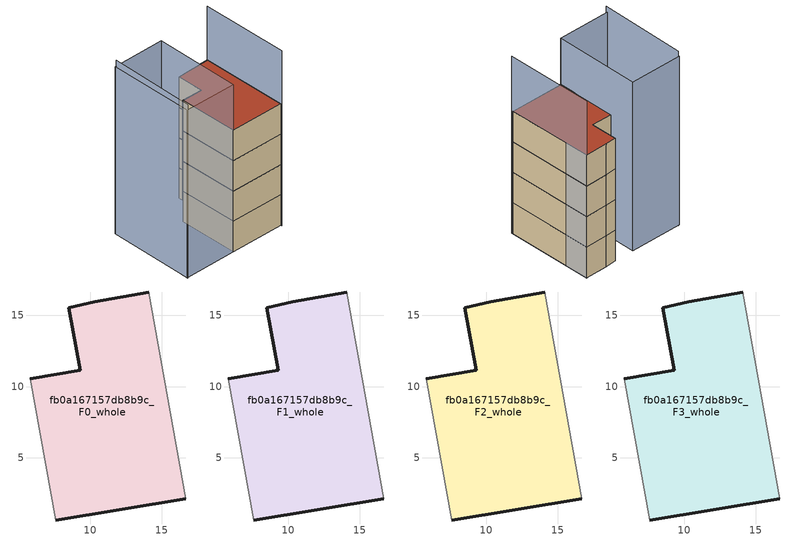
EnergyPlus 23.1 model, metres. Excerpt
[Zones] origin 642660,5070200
fb0a167157db8b9c_F0_whole
 floor ground (EU_floor_Construction): 16.69,2.13 14.09,16.64 10.29,15.95 8.48,15.54 9.29,11.14 5.78,10.54 7.58,0.63 z0
 wall outside (EU_wall_Construction): 16.69,2.13 7.58,0.63 / 5.78,10.54 9.29,11.14 8.48,15.54 10.29,15.95 14.09,16.64 z0:5.25
 wall adiabatic (EU_wall_Construction): 14.09,16.64 16.69,2.13 / 7.58,0.63 5.78,10.54 z0:5.25
fb0a167157db8b9c_F1_whole
 floor to fb0a167157db8b9c_F0_whole (EU_floor_Construction): 16.69,2.13 14.09,16.64 10.29,15.95 8.48,15.54 9.28,11.14 5.78,10.54 7.58,0.63 z5.25
 wall outside (EU_wall_Construction): 16.69,2.13 7.58,0.63 / 5.78,10.54 9.29,11.14 8.48,15.54 10.29,15.95 14.09,16.64 z5.25:10.5
 wall adiabatic (EU_wall_Construction): 14.09,16.64 16.69,2.13 / 7.58,0.63 5.78,10.54 z5.25:10.5
fb0a167157db8b9c_F2_whole
 floor to fb0a167157db8b9c_F1_whole (EU_floor_Construction): 16.69,2.13 14.09,16.64 10.29,15.95 8.48,15.54 9.28,11.14 5.78,10.54 7.58,0.63 z10.5
 wall outside (EU_wall_Construction): 16.69,2.13 7.58,0.63 / 5.78,10.54 9.29,11.14 8.48,15.54 10.29,15.95 14.09,16.64 z10.5:15.75
 wall adiabatic (EU_wall_Construction): 14.09,16.64 16.69,2.13 / 7.58,0.63 5.78,10.54 z10.5:15.75
fb0a167157db8b9c_F3_whole
 floor to fb0a167157db8b9c_F2_whole (EU_floor_Construction): 16.69,2.13 14.09,16.64 10.29,15.95 8.48,15.54 9.28,11.14 5.78,10.54 7.58,0.63 z15.75
 wall outside (EU_wall_Construction): 16.69,2.13 7.58,0.63 / 5.78,10.54 9.29,11.14 8.48,15.54 10.29,15.95 14.09,16.64 z15.75:21
 wall adiabatic (EU_wall_Construction): 14.09,16.64 16.69,2.13 / 7.58,0.63 5.78,10.54 z15.75:21
 roof outside (EU_roof_Construction): 14.09,16.64 16.69,2.13 7.58,0.63 5.78,10.54 9.29,11.14 8.48,15.54 10.29,15.95 z21
shading: 16.72,1.97 14.09,16.67 z0:30.3; -3.48,13.49 -1.2,-1.01 z0:29.9; 7.58,0.64 -1.22,-0.86 / -1.22,-0.86 -3.66,13.45 / -3.66,13.45 5.15,14.95 / 5.15,14.95 7.58,0.64 z0:28.9
[Building]
EU S2 Campaign: North Axis=0; Terrain=City; Solar Distribution=FullExterior
[Site:Location]
Lyon-Bron: Latitude=45.75; Longitude=5; Time Zone=1; Elevation=198
[SizingPeriod:WeatherFileDays]
AnnualSizingPeriod: Begin Month=1; Begin Day of Month=1; End Month=12; End Day of Month=31; Day of Week for Start Day=Monday; Use Weather File Daylight Saving Period=No; Use Weather File Rain and Snow Indicators=No
[MATERIAL]
EU_InternalMass_Material: Roughness=MediumRough; Thickness=0.1; Conductivity=1; Density=1800; Specific Heat=900; Thermal Absorptance=0.9; Solar Absorptance=0.7; Visible Absorptance=0.7
[MATERIAL:NOMASS] Roughness=MediumRough; Thermal Absorptance=0.9; Solar Absorptance=0.7; Visible Absorptance=0.7
Name | Thermal Resistance
EU_wall_NoMass | 0.87146
EU_roof_NoMass | 0.842276
EU_floor_NoMass | 0.496999
[CONSTRUCTION]
EU_wall_Construction: EU_wall_NoMass
EU_roof_Construction: EU_roof_NoMass
EU_floor_Construction: EU_floor_NoMass
EU_InternalMass_Construction: EU_InternalMass_Material
[ZONE] Type=1; Multiplier=1; Ceiling Height=autocalculate; Volume=358.233; Floor Area=autocalculate; Part of Total Floor Area=Yes
fb0a167157db8b9c_F0_whole; fb0a167157db8b9c_F1_whole; fb0a167157db8b9c_F2_whole; fb0a167157db8b9c_F3_whole
[INTERNALMASS] Construction=EU_InternalMass_Construction; Surface Area=119.411
Name | Zone or ZoneList
fb0a167157db8b9c_F0_whole_EU_InternalMass | fb0a167157db8b9c_F0_whole
fb0a167157db8b9c_F1_whole_EU_InternalMass | fb0a167157db8b9c_F1_whole
fb0a167157db8b9c_F2_whole_EU_InternalMass | fb0a167157db8b9c_F2_whole
fb0a167157db8b9c_F3_whole_EU_InternalMass | fb0a167157db8b9c_F3_whole
[OTHEREQUIPMENT] Fuel Type=Electricity; Design Level Calculation Method=Watts/Area; Power per Zone Floor Area=1; Fraction Latent=0; Fraction Radiant=0; Fraction Lost=0; Carbon Dioxide Generation Rate=0; EndUse Subcategory=EU_Step8_InternalGains
Name | Zone or ZoneList or Space or SpaceList | Schedule
EU_Step8_InternalGain_fb0a167157db8b9c_F0_whole_f000 | fb0a167157db8b9c_F0_whole | EU_Step8_GainSchedule_fb0a167157db8b9c_F0_whole_f000
EU_Step8_InternalGain_fb0a167157db8b9c_F1_whole_f000 | fb0a167157db8b9c_F1_whole | EU_Step8_GainSchedule_fb0a167157db8b9c_F1_whole_f000
EU_Step8_InternalGain_fb0a167157db8b9c_F2_whole_f000 | fb0a167157db8b9c_F2_whole | EU_Step8_GainSchedule_fb0a167157db8b9c_F2_whole_f000
EU_Step8_InternalGain_fb0a167157db8b9c_F3_whole_f000 | fb0a167157db8b9c_F3_whole | EU_Step8_GainSchedule_fb0a167157db8b9c_F3_whole_f000
[ZONEVENTILATION:DESIGNFLOWRATE] Schedule=EU_AlwaysOn; Design Flow Rate Calculation Method=AirChanges/Hour; Air Changes per Hour=0.425; Ventilation Type=Natural; Fan Pressure Rise=0; Fan Total Efficiency=1; Constant Term Coefficient=1; Temperature Term Coefficient=0; Velocity Term Coefficient=0; Velocity Squared Term Coefficient=0; Minimum Indoor Temperature=-100; Maximum Indoor Temperature=100; Delta Temperature=-100; Minimum Outdoor Temperature=-100; Maximum Outdoor Temperature=100; Maximum Wind Speed=40
Name | Zone or ZoneList or Space or SpaceList
EU_ConstantAir_fb0a167157db8b9c_F0_whole | fb0a167157db8b9c_F0_whole
EU_ConstantAir_fb0a167157db8b9c_F1_whole | fb0a167157db8b9c_F1_whole
EU_ConstantAir_fb0a167157db8b9c_F2_whole | fb0a167157db8b9c_F2_whole
EU_ConstantAir_fb0a167157db8b9c_F3_whole | fb0a167157db8b9c_F3_whole
[HVACTEMPLATE:THERMOSTAT] Constant Heating Setpoint=20; Constant Cooling Setpoint=50
EU_HeatOnly_fb0a167157db8b9c_F0_whole; EU_HeatOnly_fb0a167157db8b9c_F1_whole; EU_HeatOnly_fb0a167157db8b9c_F2_whole; EU_HeatOnly_fb0a167157db8b9c_F3_whole
[HVACTEMPLATE:ZONE:IDEALLOADSAIRSYSTEM] System Availability Schedule=EU_AlwaysOn; Maximum Heating Supply Air Temperature=50; Minimum Cooling Supply Air Temperature=13; Maximum Heating Supply Air Humidity Ratio=0.0156; Minimum Cooling Supply Air Humidity Ratio=0.0077; Heating Limit=NoLimit; Cooling Limit=NoLimit; Heating Availability Schedule=EU_AlwaysOn; Cooling Availability Schedule=EU_CoolingOff; Dehumidification Control Type=ConstantSensibleHeatRatio; Cooling Sensible Heat Ratio=0.7; Dehumidification Setpoint=60; Humidification Control Type=None; Humidification Setpoint=30; Outdoor Air Method=None; Outdoor Air Flow Rate per Person=0.00944; Outdoor Air Flow Rate per Zone Floor Area=0; Outdoor Air Flow Rate per Zone=0; Demand Controlled Ventilation Type=None; Outdoor Air Economizer Type=NoEconomizer; Heat Recovery Type=None; Sensible Heat Recovery Effectiveness=0.7; Latent Heat Recovery Effectiveness=0.65
Name | Template Thermostat
fb0a167157db8b9c_F0_whole | EU_HeatOnly_fb0a167157db8b9c_F0_whole
fb0a167157db8b9c_F1_whole | EU_HeatOnly_fb0a167157db8b9c_F1_whole
fb0a167157db8b9c_F2_whole | EU_HeatOnly_fb0a167157db8b9c_F2_whole
fb0a167157db8b9c_F3_whole | EU_HeatOnly_fb0a167157db8b9c_F3_whole
[SIZING:ZONE] Zone Cooling Design Supply Air Temperature Input Method=SupplyAirTemperature; Zone Cooling Design Supply Air Temperature=13; Zone Heating Design Supply Air Temperature Input Method=SupplyAirTemperature; Zone Heating Design Supply Air Temperature=50; Zone Cooling Design Supply Air Humidity Ratio=0.008; Zone Heating Design Supply Air Humidity Ratio=0.008; Cooling Design Air Flow Method=DesignDay; Cooling Design Air Flow Rate=0; Cooling Minimum Air Flow per Zone Floor Area=0.000762; Cooling Minimum Air Flow=0; Cooling Minimum Air Flow Fraction=0.2; Heating Design Air Flow Method=DesignDay; Heating Design Air Flow Rate=0; Heating Maximum Air Flow per Zone Floor Area=0.002032; Heating Maximum Air Flow=0.141576; Heating Maximum Air Flow Fraction=0.3; Account for Dedicated Outdoor Air System=No; Dedicated Outdoor Air System Control Strategy=NeutralSupplyAir; Dedicated Outdoor Air Low Setpoint Temperature for Design=autosize; Dedicated Outdoor Air High Setpoint Temperature for Design=autosize; Zone Load Sizing Method=Sensible Load Only No Latent Load; Zone Latent Cooling Design Supply Air Humidity Ratio Input Method=HumidityRatioDifference; Zone Cooling Design Supply Air Humidity Ratio Difference=0.005; Zone Latent Heating Design Supply Air Humidity Ratio Input Method=HumidityRatioDifference; Zone Humidification Design Supply Air Humidity Ratio Difference=0.005
fb0a167157db8b9c_F0_whole; fb0a167157db8b9c_F1_whole; fb0a167157db8b9c_F2_whole; fb0a167157db8b9c_F3_whole
[SCHEDULE:CONSTANT]
Name | Hourly Value
EU_AlwaysOn | 1
EU_CoolingOff | 0
[SCHEDULE:FILE] Column Number=1; Rows to Skip at Top=0; Number of Hours of Data=8760; Column Separator=Comma; Interpolate to Timestep=No; Minutes per Item=60; Adjust Schedule for Daylight Savings=Yes
Name | File
EU_Step8_GainSchedule_fb0a167157db8b9c_F0_whole_f000 | ../../schedules/fb0a167157db8b9c/fb0a167157db8b9c_F0_whole_f000_gain.csv
EU_Step8_GainSchedule_fb0a167157db8b9c_F1_whole_f000 | ../../schedules/fb0a167157db8b9c/fb0a167157db8b9c_F1_whole_f000_gain.csv
EU_Step8_GainSchedule_fb0a167157db8b9c_F2_whole_f000 | ../../schedules/fb0a167157db8b9c/fb0a167157db8b9c_F2_whole_f000_gain.csv
EU_Step8_GainSchedule_fb0a167157db8b9c_F3_whole_f000 | ../../schedules/fb0a167157db8b9c/fb0a167157db8b9c_F3_whole_f000_gain.csv
